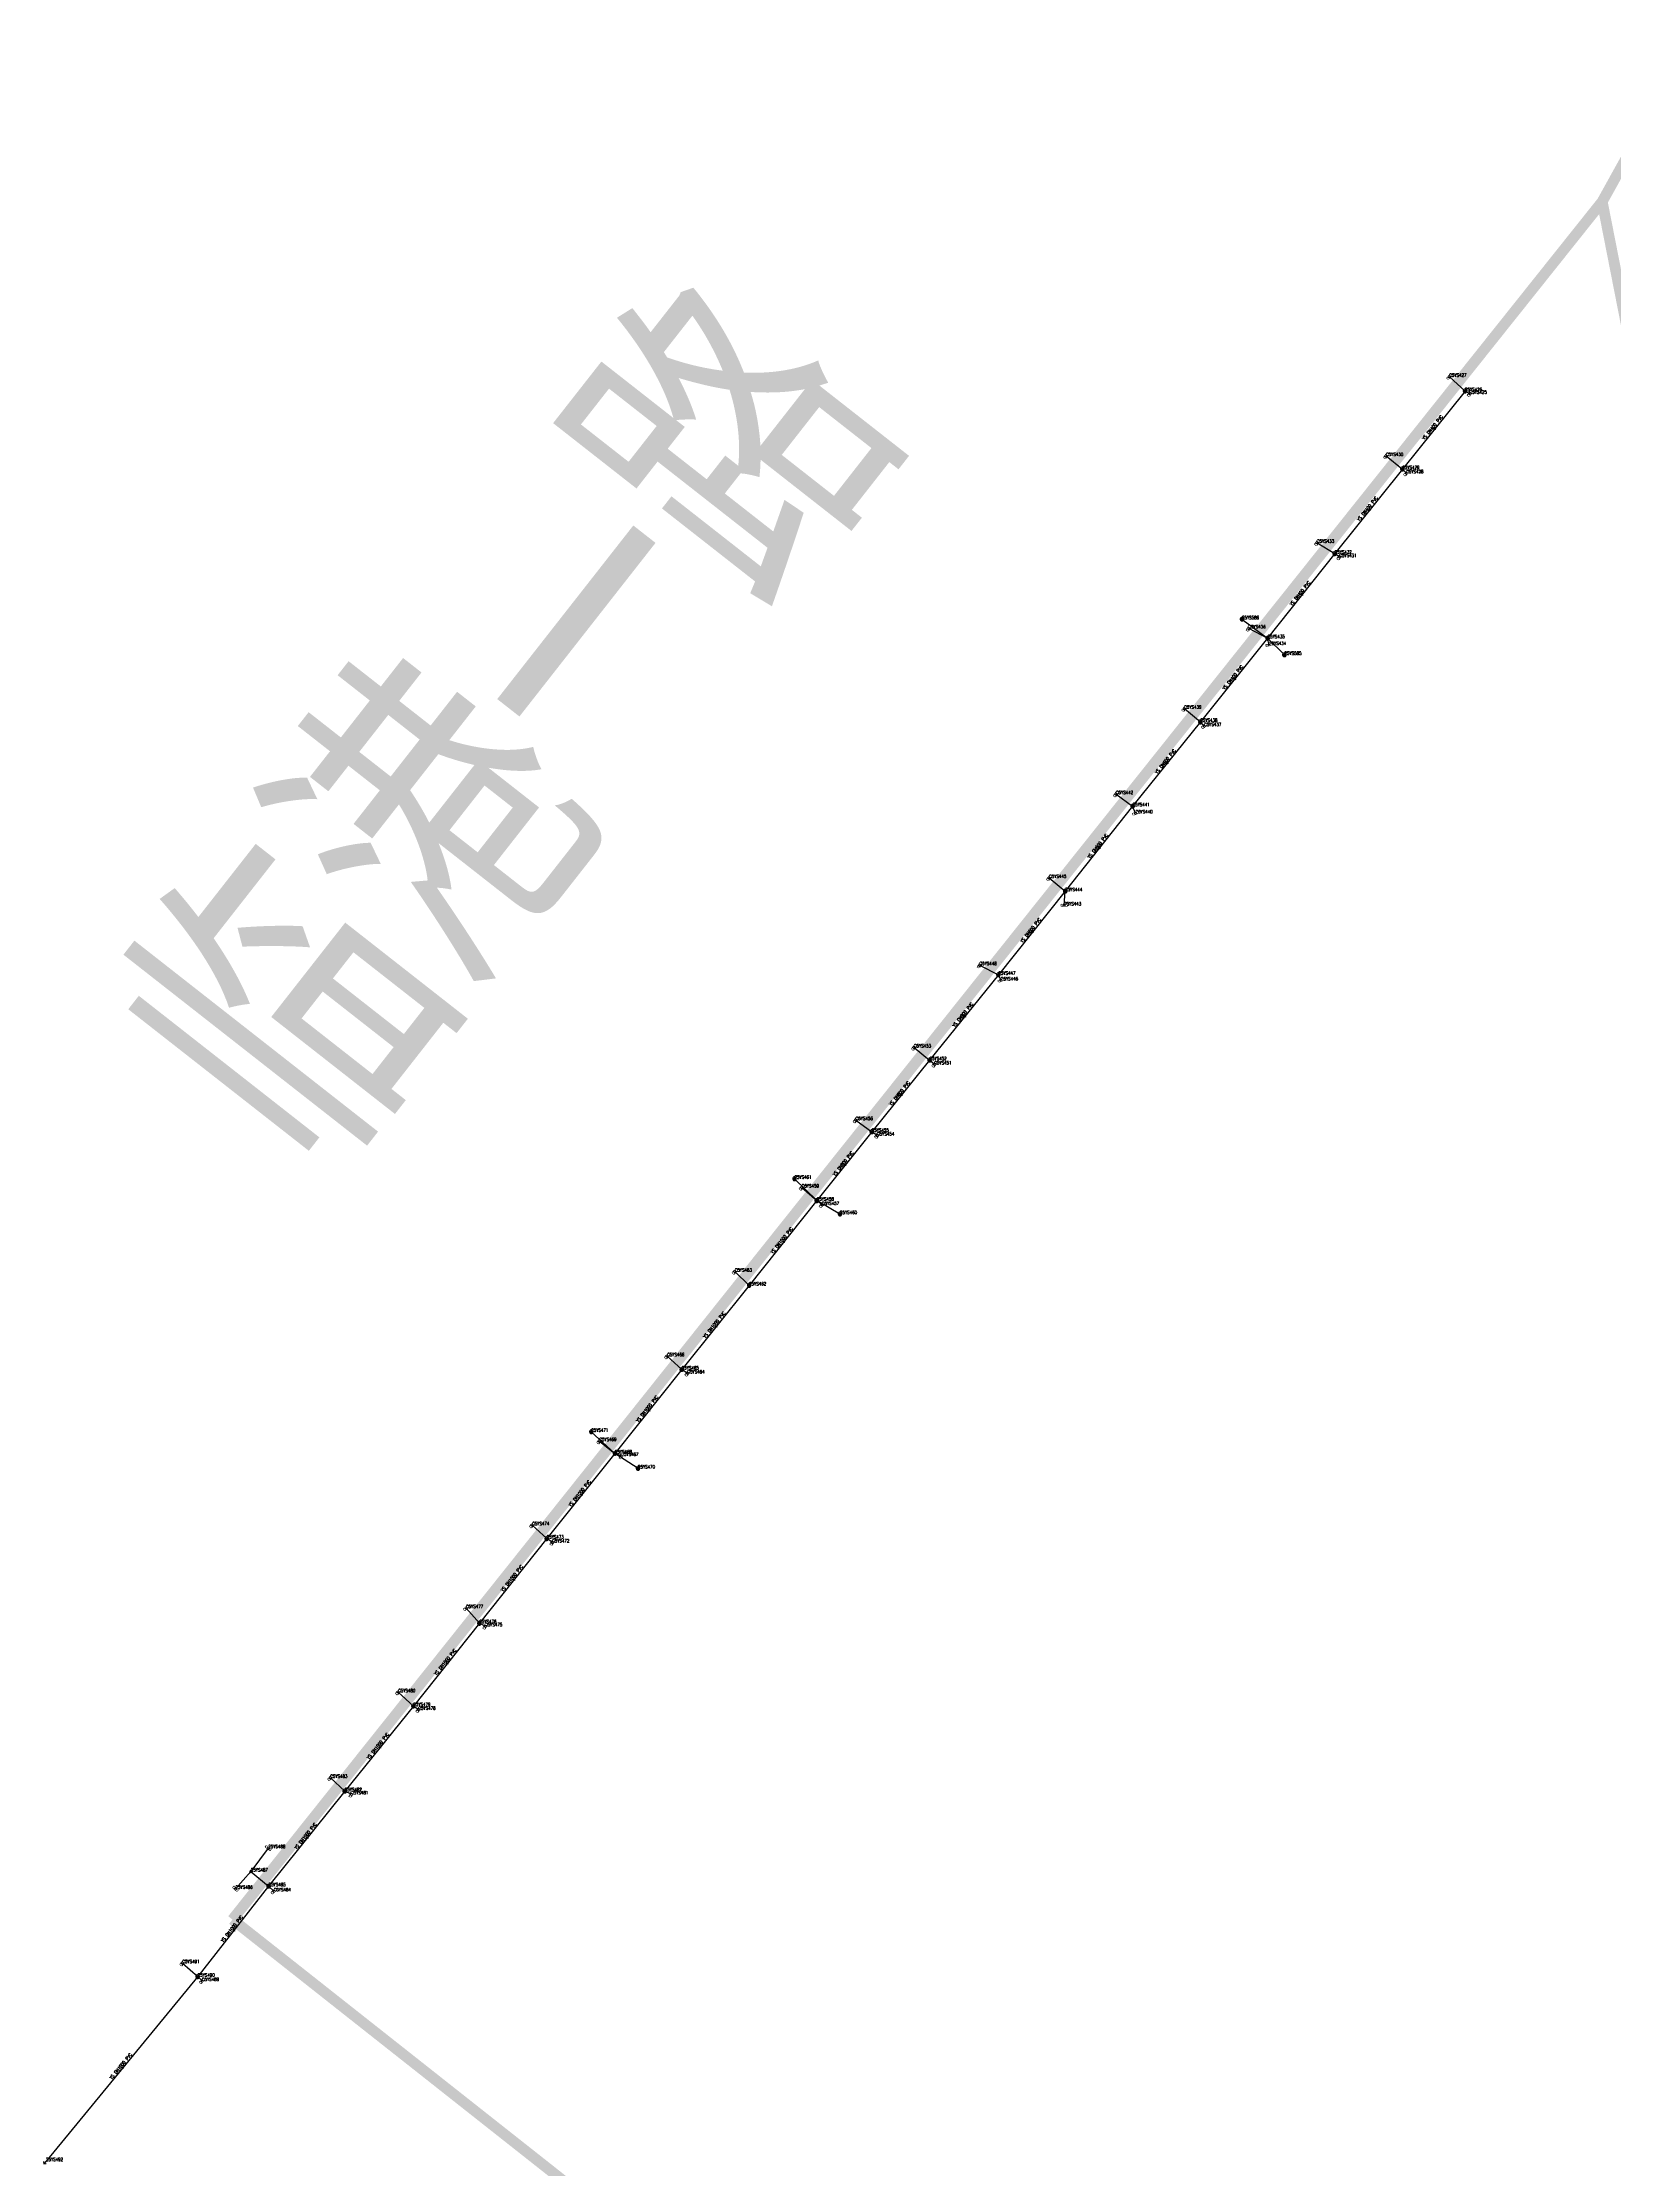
# Model space of a CAD drawing. Extents: x 78813 to 99477, y 2421021 to 2448125.
# Drawn here: x 86218 to 86655, y 2425117 to 2425708 of the extents above; entities that cross this region are included whole.
import ezdxf
from ezdxf.enums import TextEntityAlignment as Align

# ---------------------------------------------------------------- set-up
doc = ezdxf.new("R2010")
doc.units = 0
doc.set_wipeout_variables(frame=1)
doc.layers.get('0').update_dxf_attribs({"linetype": 'CONTINUOUS'})
doc.layers.add('DX_YS', color=42, linetype='CONTINUOUS')
doc.layers.add('道路', color=5, linetype='CONTINUOUS')
doc.layers.add('YSLINE', color=7, linetype='CONTINUOUS', true_color=0xcc9900)
doc.layers.add('道路名称', color=7, linetype='CONTINUOUS', lineweight=0)
doc.styles.add('CcNameZT', font='txt.SHX', dxfattribs={"width": 0.8, "bigfont": 'HZTXT.SHX'})
doc.styles.add('PointNameZT', font='txt.SHX', dxfattribs={"width": 0.8, "bigfont": 'HZTXT.SHX'})
doc.styles.add('宋体0.7', font='', dxfattribs={"width": 0.7})
doc.styles.get('宋体0.7').set_extended_font_data('SimSun')

# ---------------------------------------------------------------- blocks, each defined once
blk = doc.blocks.new('GC546')
at = {"color": 0}
for p in [(0.866, 0.5), (0.866, -0.5)]:
    blk.add_line(p, (0, 0), dxfattribs=at)
blk = doc.blocks.new('PS雨水井')
blk.add_lwpolyline([(1, 0), (1, 0.1), (1, 0.1), (1, 0.2), (1, 0.3), (0.9, 0.3), (0.9, 0.4), (0.9, 0.5), (0.8, 0.5), (0.8, 0.6), (0.8, 0.6), (0.7, 0.7), (0.7, 0.7), (0.6, 0.8), (0.6, 0.8), (0.5, 0.9), (0.4, 0.9), (0.4, 0.9), (0.3, 1), (0.2, 1), (0.2, 1), (0.1, 1), (0, 1), (0, 1), (-0.1, 1), (-0.2, 1), (-0.2, 1), (-0.3, 1), (-0.4, 0.9), (-0.4, 0.9), (-0.5, 0.9), (-0.6, 0.8), (-0.6, 0.8), (-0.7, 0.7), (-0.7, 0.7), (-0.8, 0.6), (-0.8, 0.6), (-0.8, 0.5), (-0.9, 0.5), (-0.9, 0.4), (-0.9, 0.3), (-1, 0.3), (-1, 0.2), (-1, 0.1), (-1, 0.1), (-1, 0), (-1, -0.1), (-1, -0.1), (-1, -0.2), (-1, -0.3), (-0.9, -0.3), (-0.9, -0.4), (-0.9, -0.5), (-0.8, -0.5), (-0.8, -0.6), (-0.8, -0.6), (-0.7, -0.7), (-0.7, -0.7), (-0.6, -0.8), (-0.6, -0.8), (-0.5, -0.9), (-0.4, -0.9), (-0.4, -0.9), (-0.3, -1), (-0.2, -1), (-0.2, -1), (-0.1, -1), (0, -1), (0, -1), (0.1, -1), (0.2, -1), (0.2, -1), (0.3, -1), (0.4, -0.9), (0.4, -0.9), (0.5, -0.9), (0.6, -0.8), (0.6, -0.8), (0.7, -0.7), (0.7, -0.7), (0.8, -0.6), (0.8, -0.6), (0.8, -0.5), (0.9, -0.5), (0.9, -0.4), (0.9, -0.3), (1, -0.3), (1, -0.2), (1, -0.1), (1, 0)], close=True)
blk.add_wipeout([(1, 0), (1, 0.1), (1, 0.1), (1, 0.2), (1, 0.3), (0.9, 0.3), (0.9, 0.4), (0.9, 0.5), (0.8, 0.5), (0.8, 0.6), (0.8, 0.6), (0.7, 0.7), (0.7, 0.7), (0.6, 0.8), (0.6, 0.8), (0.5, 0.9), (0.4, 0.9), (0.4, 0.9), (0.3, 1), (0.2, 1), (0.2, 1), (0.1, 1), (0, 1), (0, 1), (-0.1, 1), (-0.2, 1), (-0.2, 1), (-0.3, 1), (-0.4, 0.9), (-0.4, 0.9), (-0.5, 0.9), (-0.6, 0.8), (-0.6, 0.8), (-0.7, 0.7), (-0.7, 0.7), (-0.8, 0.6), (-0.8, 0.6), (-0.8, 0.5), (-0.9, 0.5), (-0.9, 0.4), (-0.9, 0.3), (-1, 0.3), (-1, 0.2), (-1, 0.1), (-1, 0.1), (-1, 0), (-1, -0.1), (-1, -0.1), (-1, -0.2), (-1, -0.3), (-0.9, -0.3), (-0.9, -0.4), (-0.9, -0.5), (-0.8, -0.5), (-0.8, -0.6), (-0.8, -0.6), (-0.7, -0.7), (-0.7, -0.7), (-0.6, -0.8), (-0.6, -0.8), (-0.5, -0.9), (-0.4, -0.9), (-0.4, -0.9), (-0.3, -1), (-0.2, -1), (-0.2, -1), (-0.1, -1), (0, -1), (0, -1), (0.1, -1), (0.2, -1), (0.2, -1), (0.3, -1), (0.4, -0.9), (0.4, -0.9), (0.5, -0.9), (0.6, -0.8), (0.6, -0.8), (0.7, -0.7), (0.7, -0.7), (0.8, -0.6), (0.8, -0.6), (0.8, -0.5), (0.9, -0.5), (0.9, -0.4), (0.9, -0.3), (1, -0.3), (1, -0.2), (1, -0.1)])
for p, q in [((-1, 0), (0, 0)), ((-0.9, 0.5), (0, 0.5)), ((0, 1), (0, 0)), ((0, 0.5), (0.9, 0.5)), ((0, 0), (0, -1)), ((0, 0), (1, 0)), ((-0.9, -0.5), (0, -0.5)), ((0, -0.5), (0.9, -0.5))]:
    blk.add_line(p, q)
blk = doc.blocks.new('PS出水口')
for points in [[(0, 0), (2, 0)], [(1.1, -0.9), (2, 0), (1.1, 0.9)]]:
    blk.add_lwpolyline(points)
blk = doc.blocks.new('PS雨篦')
blk.add_lwpolyline([(-1.5, 0.5), (0, 0.5), (1.5, 0.5), (1.5, -0.5), (0, -0.5), (-1.5, -0.5)], close=True)
blk.add_wipeout([(-1.5, 0.5), (0, 0.5), (1.5, 0.5), (1.5, -0.5), (0, -0.5), (-1.5, -0.5)])
for p, q in [((-0.5, -0.5), (-0.5, 0.5)), ((0.5, -0.5), (0.5, 0.5))]:
    blk.add_line(p, q)
blk = doc.blocks.new('PS管线点')
blk.add_wipeout([(0.5, 0), (0.5, 0), (0.5, 0.1), (0.5, 0.1), (0.5, 0.1), (0.5, 0.2), (0.5, 0.2), (0.4, 0.2), (0.4, 0.3), (0.4, 0.3), (0.4, 0.3), (0.4, 0.3), (0.3, 0.4), (0.3, 0.4), (0.3, 0.4), (0.2, 0.4), (0.2, 0.4), (0.2, 0.5), (0.2, 0.5), (0.1, 0.5), (0.1, 0.5), (0.1, 0.5), (0, 0.5), (0, 0.5), (-0.1, 0.5), (-0.1, 0.5), (-0.1, 0.5), (-0.2, 0.5), (-0.2, 0.5), (-0.2, 0.4), (-0.3, 0.4), (-0.3, 0.4), (-0.3, 0.4), (-0.3, 0.4), (-0.4, 0.3), (-0.4, 0.3), (-0.4, 0.3), (-0.4, 0.3), (-0.4, 0.2), (-0.5, 0.2), (-0.5, 0.2), (-0.5, 0.1), (-0.5, 0.1), (-0.5, 0.1), (-0.5, 0), (-0.5, 0), (-0.5, 0), (-0.5, -0.1), (-0.5, -0.1), (-0.5, -0.1), (-0.5, -0.2), (-0.5, -0.2), (-0.4, -0.2), (-0.4, -0.3), (-0.4, -0.3), (-0.4, -0.3), (-0.4, -0.3), (-0.3, -0.4), (-0.3, -0.4), (-0.3, -0.4), (-0.3, -0.4), (-0.2, -0.4), (-0.2, -0.5), (-0.2, -0.5), (-0.1, -0.5), (-0.1, -0.5), (-0.1, -0.5), (0, -0.5), (0, -0.5), (0.1, -0.5), (0.1, -0.5), (0.1, -0.5), (0.2, -0.5), (0.2, -0.5), (0.2, -0.4), (0.2, -0.4), (0.3, -0.4), (0.3, -0.4), (0.3, -0.4), (0.4, -0.3), (0.4, -0.3), (0.4, -0.3), (0.4, -0.3), (0.4, -0.2), (0.5, -0.2), (0.5, -0.2), (0.5, -0.1), (0.5, -0.1), (0.5, -0.1)])
blk.add_lwpolyline([(0.5, 0), (0.5, 0), (0.5, 0.1), (0.5, 0.1), (0.5, 0.1), (0.5, 0.2), (0.5, 0.2), (0.4, 0.2), (0.4, 0.3), (0.4, 0.3), (0.4, 0.3), (0.4, 0.3), (0.3, 0.4), (0.3, 0.4), (0.3, 0.4), (0.2, 0.4), (0.2, 0.4), (0.2, 0.5), (0.2, 0.5), (0.1, 0.5), (0.1, 0.5), (0.1, 0.5), (0, 0.5), (0, 0.5), (-0.1, 0.5), (-0.1, 0.5), (-0.1, 0.5), (-0.2, 0.5), (-0.2, 0.5), (-0.2, 0.4), (-0.3, 0.4), (-0.3, 0.4), (-0.3, 0.4), (-0.3, 0.4), (-0.4, 0.3), (-0.4, 0.3), (-0.4, 0.3), (-0.4, 0.3), (-0.4, 0.2), (-0.5, 0.2), (-0.5, 0.2), (-0.5, 0.1), (-0.5, 0.1), (-0.5, 0.1), (-0.5, 0), (-0.5, 0), (-0.5, 0), (-0.5, -0.1), (-0.5, -0.1), (-0.5, -0.1), (-0.5, -0.2), (-0.5, -0.2), (-0.4, -0.2), (-0.4, -0.3), (-0.4, -0.3), (-0.4, -0.3), (-0.4, -0.3), (-0.3, -0.4), (-0.3, -0.4), (-0.3, -0.4), (-0.3, -0.4), (-0.2, -0.4), (-0.2, -0.5), (-0.2, -0.5), (-0.1, -0.5), (-0.1, -0.5), (-0.1, -0.5), (0, -0.5), (0, -0.5), (0.1, -0.5), (0.1, -0.5), (0.1, -0.5), (0.2, -0.5), (0.2, -0.5), (0.2, -0.4), (0.2, -0.4), (0.3, -0.4), (0.3, -0.4), (0.3, -0.4), (0.4, -0.3), (0.4, -0.3), (0.4, -0.3), (0.4, -0.3), (0.4, -0.2), (0.5, -0.2), (0.5, -0.2), (0.5, -0.1), (0.5, -0.1), (0.5, -0.1), (0.5, 0)], close=True)

msp = doc.modelspace()

# ---------------------------------------------------------------- linework, layer by layer
at = {"layer": '道路', "const_width": 3, "flags": 128}
msp.add_lwpolyline([(86271.17, 2425186.79), (86558.63, 2424959.81)], dxfattribs=at)

# ---------------------------------------------------------------- block references
at = {"layer": 'DX_YS', "yscale": 0.5, "zscale": 0.5}
for name, p, xscale, rotation in [('GC546', (86604.58, 2425600.2, 3.83), 0.4999999999870435, 51.25188679170444), ('GC546', (86586.5, 2425577.64, 3.91), 0.4999999998718946, 51.31994271897022), ('GC546', (86567.8, 2425554.17, 3.92), 0.5000000000573216, 51.59810833414515), ('GC546', (86549.16, 2425530.81, 3.83), 0.4999999999410707, 51.2116472945971), ('GC546', (86530.42, 2425507.5, 3.67), 0.5000000001650113, 51.21111923253851), ('GC546', (86511.66, 2425484.01, 3.53), 0.5000000001394507, 51.56605820711608), ('GC546', (86493.04, 2425460.62, 3.42), 0.5000000000702102, 51.35315473367076), ('GC546', (86474.22, 2425437.18, 3.22), 0.5000000001153841, 51.13709946302394), ('GC546', (86456.64, 2425415.38, 3.23), 0.5000000000894809, 51.10363178635544), ('GC546', (86440.98, 2425395.88, 3.12), 0.5000000001752342, 51.38485512086539), ('GC546', (86423.96, 2425374.56, 3.07), 0.5000000001185149, 51.40081872871976), ('GC546', (86405.22, 2425351.13, 3.11), 0.4999999998293566, 51.3007001015913), ('GC546', (86386.6, 2425327.82, 2.97), 0.500000000010983, 51.44842903915976), ('GC546', (86367.86, 2425304.36, 2.82), 0.5000000000630452, 51.32482992312237), ('GC546', (86349.05, 2425280.78, 2.74), 0.4999999999443182, 51.53002861345713), ('GC546', (86330.54, 2425257.54, 2.62), 0.500000000165819, 51.39620440578796), ('GC546', (86311.86, 2425234.24, 2.5), 0.4999999999184053, 51.15528547259453), ('GC546', (86291.76, 2425209.24, 2.45), 0.5000000001245499, 51.26026587549651), ('GC546', (86271.35, 2425183.5, 2.46), 0.5000000001656824, 51.90362180284961), ('GC546', (86240.46, 2425145.36, 1.69), 0.5000000000085412, 50.56868079966079), ('PS出水口', (86219.42, 2425119.77, 0.9), 0.5000000000085412, 230.5686807996608)]:
    msp.add_blockref(name, p, dxfattribs=dict(at, xscale=xscale, rotation=rotation))

# ---------------------------------------------------------------- texts
at = {"layer": 'DX_YS', "style": 'PointNameZT', "width": 0.8}
for s, p in [('25YS427', (86608.95, 2425615, 4.19)), ('25YS426', (86613.27, 2425611.02, 3.79)), ('25YS425', (86614.59, 2425610.27, 4.24)), ('25YS430', (86591.39, 2425593, 4.53)), ('25YS429', (86595.89, 2425589.37, 3.88)), ('25YS428', (86596.99, 2425588.21, 4.32)), ('25YS433', (86572.22, 2425568.92, 4.41)), ('25YS432', (86577.11, 2425565.91, 3.94)), ('25YS431', (86578.44, 2425564.95, 4.21)), ('25YS586', (86551.36, 2425547.7, 4.14)), ('25YS436', (86553.19, 2425545.17, 4.45)), ('25YS435', (86558.49, 2425542.42, 3.9)), ('25YS434', (86558.89, 2425540.55, 4.38)), ('25YS585', (86563.15, 2425537.8, 4.14)), ('25YS439', (86535.37, 2425522.88, 4.36)), ('25YS438', (86539.82, 2425519.2, 3.75)), ('25YS437', (86540.89, 2425518.05, 4.21)), ('25YS442', (86516.42, 2425499.15, 4.13)), ('25YS441', (86521.02, 2425495.8, 3.58)), ('25YS440', (86521.83, 2425493.83, 4)), ('25YS445', (86497.88, 2425475.87, 4.15)), ('25YS444', (86502.3, 2425472.22, 3.47)), ('25YS443', (86502.01, 2425468.28, 4.11)), ('25YS448', (86478.55, 2425451.68, 4.16)), ('25YS447', (86483.77, 2425449.03, 3.19)), ('25YS446', (86484.48, 2425447.45, 4.04)), ('25YS453', (86460.35, 2425428.85, 4.24)), ('25YS452', (86464.66, 2425425.33, 3.24)), ('25YS451', (86466.01, 2425424.14, 4.1)), ('25YS456', (86444.17, 2425408.68, 4.22)), ('25YS455', (86448.61, 2425405.43, 3.21)), ('25YS454', (86450.12, 2425404.4, 4.25)), ('25YS461', (86427.17, 2425392.4, 3.49)), ('25YS459', (86429.22, 2425389.98, 4.19)), ('25YS458', (86433.35, 2425386.33, 3.02)), ('25YS457', (86434.8, 2425385.13, 4.23)), ('25YS460', (86439.79, 2425382.61, 3.3)), ('25YS463', (86410.62, 2425366.63, 4.41)), ('25YS462', (86414.57, 2425362.8, 3.13)), ('25YS466', (86391.85, 2425343.14, 4.35)), ('25YS465', (86395.87, 2425339.46, 3.1)), ('25YS464', (86397.48, 2425338.39, 4.37)), ('25YS471', (86370.76, 2425322.17, 3.31)), ('25YS469', (86373.04, 2425319.61, 4.33)), ('25YS468', (86377.32, 2425316.18, 2.84)), ('25YS467', (86379.14, 2425315.46, 4.26)), ('25YS470', (86383.73, 2425312, 3.14)), ('25YS474', (86354.38, 2425296.23, 4.33)), ('25YS473', (86358.39, 2425292.53, 2.79)), ('25YS472', (86359.95, 2425291.45, 4.34)), ('25YS477', (86336.02, 2425273.25, 4.21)), ('25YS476', (86339.71, 2425269.03, 2.69)), ('25YS475', (86341.33, 2425268.2, 4.19)), ('25YS480', (86317.2, 2425249.9, 3.98)), ('25YS479', (86321.38, 2425246.06, 2.55)), ('25YS478', (86322.81, 2425245.01, 4.08)), ('25YS483', (86298.35, 2425226.11, 4.23)), ('25YS482', (86302.34, 2425222.42, 2.45)), ('25YS481', (86304.15, 2425221.55, 4.12)), ('25YS488', (86281.11, 2425206.62, 4.21)), ('25YS487', (86276.27, 2425200.11, 4.19)), ('25YS486', (86272.02, 2425195.33, 4.25)), ('25YS485', (86281.19, 2425196.05, 2.45)), ('25YS484', (86282.65, 2425194.64, 4.06)), ('25YS491', (86257.3, 2425174.7, 4.19)), ('25YS490', (86261.51, 2425170.95, 2.47)), ('25YS489', (86262.71, 2425169.74, 4.12)), ('25YS492', (86219.42, 2425119.77, 0.9))]:
    msp.add_text(s, height=0.9, dxfattribs=at).set_placement(p)
at = {"layer": 'DX_YS', "style": 'CcNameZT', "width": 0.8}
for s, rotation, p in [(' YS DN400 PVC', 51.25189, (86604.38, 2425600.35, 3.79)), (' YS DN400 PVC', 51.31994, (86586.3, 2425577.8, 3.88)), (' YS DN400 PVC', 51.59811, (86567.6, 2425554.32, 3.94)), (' YS DN400 PVC', 51.21165, (86548.96, 2425530.97, 3.9)), (' YS DN600 PVC', 51.21112, (86530.23, 2425507.66, 3.75)), (' YS DN600 PVC', 51.56606, (86511.47, 2425484.16, 3.58)), (' YS DN600 PVC', 51.35315, (86492.84, 2425460.78, 3.47)), (' YS DN800 PVC', 51.1371, (86474.02, 2425437.34, 3.19)), (' YS DN800 PVC', 51.10363, (86456.44, 2425415.53, 3.24)), (' YS DN800 PVC', 51.38486, (86440.79, 2425396.03, 3.21)), (' YS DN1000 PVC', 51.40082, (86423.77, 2425374.72, 3.02)), (' YS DN1000 PVC', 51.3007, (86405.03, 2425351.28, 3.13)), (' YS DN1000 PVC', 51.44843, (86386.4, 2425327.97, 3.1)), (' YS DN1000 PVC', 51.32483, (86367.66, 2425304.51, 2.84)), (' YS DN1000 PVC', 51.53003, (86348.86, 2425280.94, 2.79)), (' YS DN1000 PVC', 51.3962, (86330.35, 2425257.7, 2.69)), (' YS DN1000 PVC', 51.15529, (86311.67, 2425234.4, 2.55)), (' YS DN1000 PVC', 51.26027, (86291.57, 2425209.39, 2.45)), (' YS DN1000 PVC', 51.90362, (86271.15, 2425183.66, 2.45)), (' YS DN1000 PVC', 50.56868, (86240.27, 2425145.52, 2.47))]:
    msp.add_text(s, height=0.9, rotation=rotation, dxfattribs=at).set_placement(p, align=Align.CENTER)

# ---------------------------------------------------------------- next in the draw order: block references
at = {"layer": 'DX_YS', "yscale": 0.5, "zscale": 0.5}
for p, xscale, rotation in [((86608.95, 2425615, 4.19), 0.5000000000598387, 227.3712701471227), ((86591.39, 2425593, 4.53), 0.499999999854388, 231.0460601900687), ((86572.22, 2425568.92, 4.41), 0.4999999999304769, 238.3682911248371), ((86553.19, 2425545.17, 4.45), 0.5000000002009459, 242.6230587880314), ((86535.37, 2425522.88, 4.36), 0.4999999998775272, 230.3861505299217), ((86516.42, 2425499.15, 4.13), 0.5000000001828223, 233.9178243700373), ((86497.88, 2425475.87, 4.15), 0.4999999998589822, 230.4142358666797), ((86502.01, 2425468.28, 4.11), 0.4999999999940211, 355.7984775465751), ((86478.55, 2425451.68, 4.16), 0.5000000001190198, 243.1195865125343), ((86460.35, 2425428.85, 4.24), 0.5000000001396508, 230.7344793607712), ((86444.17, 2425408.68, 4.22), 0.4999999999060917, 233.7635244449649), ((86373.04, 2425319.61, 4.33), 0.5000000000296845, 231.2814820630321), ((86336.02, 2425273.25, 4.21), 0.4999999998437861, 221.1792038951472), ((86317.2, 2425249.9, 3.98), 0.4999999998567468, 227.3544683692442), ((86298.35, 2425226.11, 4.23), 0.5000000000030065, 227.2840485226759), ((86304.15, 2425221.55, 4.12), 0.5000000000494915, 64.25194556420051), ((86281.11, 2425206.62, 4.21), 0.4999999998848264, 143.3830403893132), ((86272.02, 2425195.33, 4.25), 0.4999999999792372, 318.3642296974378), ((86257.3, 2425174.7, 4.19), 0.4999999999981601, 228.3613915101496)]:
    msp.add_blockref('PS雨篦', p, dxfattribs=dict(at, xscale=xscale, rotation=rotation))
at = {"layer": 'DX_YS', "xscale": 0.5, "yscale": 0.5, "zscale": 0.5}
for name, p in [('PS雨水井', (86613.27, 2425611.02, 3.79)), ('PS雨水井', (86595.89, 2425589.37, 3.88)), ('PS雨水井', (86577.11, 2425565.91, 3.94)), ('PS雨水井', (86558.49, 2425542.42, 3.9)), ('PS雨水井', (86563.15, 2425537.8, 4.14)), ('PS雨水井', (86539.82, 2425519.2, 3.75)), ('PS雨水井', (86521.02, 2425495.8, 3.58)), ('PS雨水井', (86502.3, 2425472.22, 3.47)), ('PS雨水井', (86483.77, 2425449.03, 3.19)), ('PS雨水井', (86464.66, 2425425.33, 3.24)), ('PS雨水井', (86448.61, 2425405.43, 3.21)), ('PS雨水井', (86433.35, 2425386.33, 3.02)), ('PS雨水井', (86439.79, 2425382.61, 3.3)), ('PS雨水井', (86414.57, 2425362.8, 3.13)), ('PS雨水井', (86395.87, 2425339.46, 3.1)), ('PS雨水井', (86377.32, 2425316.18, 2.84)), ('PS雨水井', (86383.73, 2425312, 3.14)), ('PS雨水井', (86358.39, 2425292.53, 2.79)), ('PS雨水井', (86339.71, 2425269.03, 2.69)), ('PS雨水井', (86321.38, 2425246.06, 2.55)), ('PS管线点', (86276.27, 2425200.11, 4.19)), ('PS雨水井', (86281.19, 2425196.05, 2.45)), ('PS雨水井', (86261.51, 2425170.95, 2.47))]:
    msp.add_blockref(name, p, dxfattribs=at)

# ---------------------------------------------------------------- next in the draw order: linework, layer by layer
at = {"layer": 'YSLINE'}
for p, q in [((86497.88, 2425475.87, 4.15), (86502.3, 2425472.22, 3.92)), ((86502.01, 2425468.28, 4.11), (86502.3, 2425472.22, 3.92)), ((86281.11, 2425206.62, 4.21), (86276.27, 2425200.11, 4.19)), ((86272.02, 2425195.33, 4.25), (86276.27, 2425200.11, 4.19))]:
    msp.add_line(p, q, dxfattribs=at)

# ---------------------------------------------------------------- next in the draw order: block references
at = {"layer": 'DX_YS', "yscale": 0.5, "zscale": 0.5}
for p, xscale, rotation in [((86614.59, 2425610.27, 4.24), 0.5000000001534337, 60.09619788867092), ((86596.99, 2425588.21, 4.32), 0.5000000000085729, 43.63486911218642), ((86578.44, 2425564.95, 4.21), 0.5000000000412971, 54.21892614349424), ((86558.89, 2425540.55, 4.38), 0.4999999999559889, 12.10101751792021), ((86540.89, 2425518.05, 4.21), 0.4999999999120568, 42.90758015215108), ((86521.83, 2425493.83, 4), 0.5000000000755774, 22.22529778294016), ((86484.48, 2425447.45, 4.04), 0.4999999999707498, 24.20671216809702), ((86466.01, 2425424.14, 4.1), 0.4999999999600206, 48.63975048622647), ((86450.12, 2425404.4, 4.25), 0.5000000000612793, 55.78119672497424), ((86429.22, 2425389.98, 4.19), 0.4999999998868186, 228.5520368701594), ((86434.8, 2425385.13, 4.23), 0.500000000124227, 50.28809403333405), ((86410.62, 2425366.63, 4.41), 0.4999999999608272, 225.8537793456496), ((86391.85, 2425343.14, 4.35), 0.5000000001508184, 227.5050464816342), ((86397.48, 2425338.39, 4.37), 0.4999999999817285, 56.47429168863271), ((86379.14, 2425315.46, 4.26), 0.4999999997847105, 68.25288899520048), ((86354.38, 2425296.23, 4.33), 0.5000000001527111, 227.2953591289987), ((86359.95, 2425291.45, 4.34), 0.5000000000865795, 55.01045596826539), ((86341.33, 2425268.2, 4.19), 0.5000000000461046, 62.87117091658708), ((86322.81, 2425245.01, 4.08), 0.4999999998689223, 53.85385442650301), ((86282.65, 2425194.64, 4.06), 0.5000000000419196, 46.01556438508553), ((86262.71, 2425169.74, 4.12), 0.4999999999784223, 44.62087713747346)]:
    msp.add_blockref('PS雨篦', p, dxfattribs=dict(at, xscale=xscale, rotation=rotation))
at = {"layer": 'DX_YS', "xscale": 0.5, "yscale": 0.5, "zscale": 0.5}
for p in [(86551.36, 2425547.7, 4.14), (86370.76, 2425322.17, 3.31), (86302.34, 2425222.42, 2.45)]:
    msp.add_blockref('PS雨水井', p, dxfattribs=at)

# ---------------------------------------------------------------- next in the draw order: linework, layer by layer
at = {"layer": 'YSLINE'}
for p, q in [((86608.95, 2425615, 4.19), (86613.27, 2425611.02, 4.13)), ((86613.27, 2425611.02, 3.79), (86595.89, 2425589.37, 3.88)), ((86614.59, 2425610.27, 4.24), (86613.27, 2425611.02, 4.1)), ((86591.39, 2425593, 4.53), (86595.89, 2425589.37, 4.23)), ((86595.89, 2425589.37, 3.88), (86577.11, 2425565.91, 3.94)), ((86596.99, 2425588.21, 4.32), (86595.89, 2425589.37, 4.19)), ((86572.22, 2425568.92, 4.41), (86577.11, 2425565.91, 4.26)), ((86577.11, 2425565.91, 3.94), (86558.49, 2425542.42, 3.9)), ((86578.44, 2425564.95, 4.21), (86577.11, 2425565.91, 4.13)), ((86551.36, 2425547.7, 4.14), (86558.49, 2425542.42, 3.92)), ((86553.19, 2425545.17, 4.45), (86558.49, 2425542.42, 4.27)), ((86558.49, 2425542.42, 3.9), (86539.82, 2425519.2, 3.75)), ((86558.89, 2425540.55, 4.38), (86558.49, 2425542.42, 4.25)), ((86563.15, 2425537.8, 4.14), (86558.49, 2425542.42, 3.92)), ((86535.37, 2425522.88, 4.36), (86539.82, 2425519.2, 4.2)), ((86539.82, 2425519.2, 3.75), (86521.02, 2425495.8, 3.58)), ((86540.89, 2425518.05, 4.21), (86539.82, 2425519.2, 4.2)), ((86516.42, 2425499.15, 4.13), (86521.02, 2425495.8, 4)), ((86521.02, 2425495.8, 3.58), (86502.3, 2425472.22, 3.47)), ((86521.83, 2425493.83, 4), (86521.02, 2425495.8, 4)), ((86502.3, 2425472.22, 3.47), (86483.77, 2425449.03, 3.37)), ((86483.77, 2425449.03, 3.19), (86464.66, 2425425.33, 3.24)), ((86478.55, 2425451.68, 4.16), (86483.77, 2425449.03, 4)), ((86484.48, 2425447.45, 4.04), (86483.77, 2425449.03, 4.01)), ((86464.66, 2425425.33, 3.24), (86448.61, 2425405.43, 3.21)), ((86460.35, 2425428.85, 4.24), (86464.66, 2425425.33, 4.07)), ((86466.01, 2425424.14, 4.1), (86464.66, 2425425.33, 3.89)), ((86444.17, 2425408.68, 4.22), (86448.61, 2425405.43, 4.27)), ((86448.61, 2425405.43, 3.21), (86433.35, 2425386.33, 3.02)), ((86450.12, 2425404.4, 4.25), (86448.61, 2425405.43, 4.21)), ((86433.35, 2425386.33, 3.02), (86414.57, 2425362.8, 3.13)), ((86434.8, 2425385.13, 4.23), (86433.35, 2425386.33, 4.06)), ((86439.79, 2425382.61, 3.3), (86433.35, 2425386.33, 3.1)), ((86410.62, 2425366.63, 4.41), (86414.57, 2425362.8, 4.19)), ((86414.57, 2425362.8, 3.13), (86395.87, 2425339.46, 3.1)), ((86391.85, 2425343.14, 4.35), (86395.87, 2425339.46, 4.32)), ((86395.87, 2425339.46, 3.1), (86377.32, 2425316.18, 2.84)), ((86397.48, 2425338.39, 4.37), (86395.87, 2425339.46, 4.32)), ((86370.76, 2425322.17, 3.31), (86377.32, 2425316.18, 3.16)), ((86373.04, 2425319.61, 4.33), (86377.32, 2425316.18, 4.14)), ((86377.32, 2425316.18, 2.84), (86358.39, 2425292.53, 2.79)), ((86379.14, 2425315.46, 4.26), (86377.32, 2425316.18, 4.14)), ((86383.73, 2425312, 3.14), (86377.32, 2425316.18, 2.87)), ((86354.38, 2425296.23, 4.33), (86358.39, 2425292.53, 4.21)), ((86358.39, 2425292.53, 2.79), (86339.71, 2425269.03, 2.69)), ((86359.95, 2425291.45, 4.34), (86358.39, 2425292.53, 4.21)), ((86336.02, 2425273.25, 4.21), (86339.71, 2425269.03, 4.19)), ((86339.71, 2425269.03, 2.69), (86321.38, 2425246.06, 2.55)), ((86341.33, 2425268.2, 4.19), (86339.71, 2425269.03, 4.19)), ((86317.2, 2425249.9, 3.98), (86321.38, 2425246.06, 4.05)), ((86321.38, 2425246.06, 2.55), (86302.34, 2425222.42, 2.45)), ((86322.81, 2425245.01, 4.08), (86321.38, 2425246.06, 4.05)), ((86298.35, 2425226.11, 4.23), (86302.34, 2425222.42, 3.89)), ((86302.34, 2425222.42, 2.45), (86281.19, 2425196.05, 2.45)), ((86304.15, 2425221.55, 4.12), (86302.34, 2425222.42, 3.89)), ((86281.19, 2425196.05, 2.45), (86261.51, 2425170.95, 2.47)), ((86276.27, 2425200.11, 4.19), (86281.19, 2425196.05, 3.92)), ((86282.65, 2425194.64, 4.06), (86281.19, 2425196.05, 3.92)), ((86257.3, 2425174.7, 4.19), (86261.51, 2425170.95, 4.04)), ((86261.51, 2425170.95, 2.47), (86219.42, 2425119.77, 0.9)), ((86262.71, 2425169.74, 4.12), (86261.51, 2425170.95, 4.04))]:
    msp.add_line(p, q, dxfattribs=at)

# ---------------------------------------------------------------- next in the draw order: block references
at = {"layer": 'DX_YS', "xscale": 0.5, "yscale": 0.5, "zscale": 0.5}
msp.add_blockref('PS雨水井', (86427.17, 2425392.4, 3.49), dxfattribs=at)

# ---------------------------------------------------------------- next in the draw order: texts
at = {"layer": '道路名称', "style": '宋体0.7', "width": 0.7}
msp.add_text('临港一路', height=70, rotation=51.91051, dxfattribs=at).set_placement((86292.77, 2425392.62, 19998))

# ---------------------------------------------------------------- next in the draw order: linework, layer by layer
at = {"layer": 'YSLINE'}
for p, q in [((86427.17, 2425392.4, 3.49), (86433.35, 2425386.33, 3.18)), ((86429.22, 2425389.98, 4.19), (86433.35, 2425386.33, 4.06))]:
    msp.add_line(p, q, dxfattribs=at)
at = {"layer": '道路', "const_width": 3, "flags": 128}
for points in [[(88490.91, 2428368.35), (88490.91, 2428368.35), (88226.56, 2427927.88), (88131.21, 2427530.81), (88117.83, 2427492.03), (88101.37, 2427461.64), (88070.6, 2427421.29), (87668.89, 2426919.76), (87439.34, 2426693.08), (87352.3, 2426587.72), (87304.07, 2426512.14), (87188.07, 2426317.77), (87054.17, 2426150.46), (86855.86, 2425902.41), (86705.55, 2425761.42), (86651.34, 2425663.59), (86724.11, 2425293.11), (86732.47, 2425238.52), (86722.35, 2425175.95), (86558.63, 2424959.81), (86415.4, 2424786.38)], [(86651.34, 2425663.59), (86271.17, 2425186.79)]]:
    msp.add_lwpolyline(points, dxfattribs=at)

doc.saveas('drawing.dxf')
